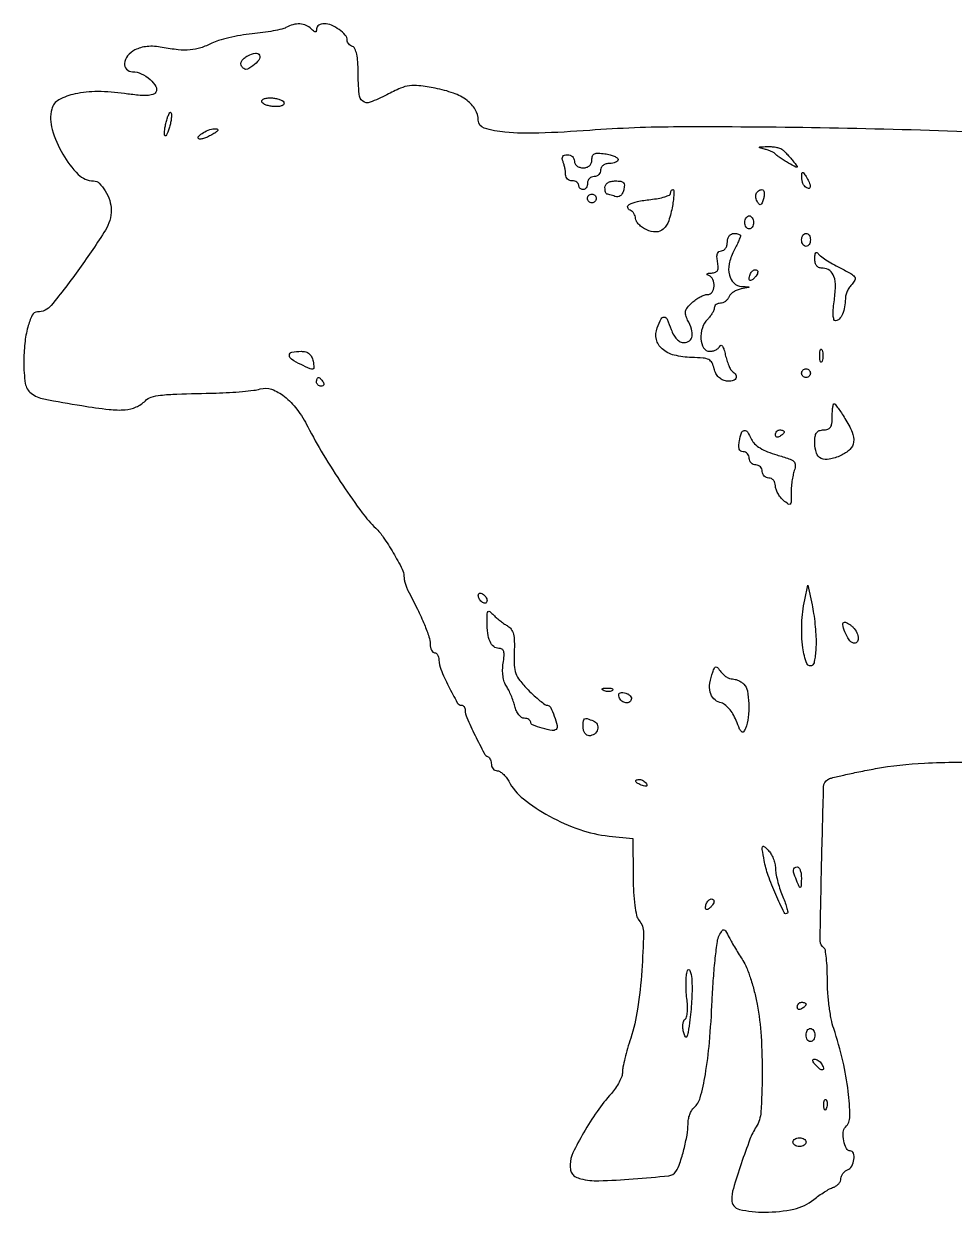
# Model space of a CAD drawing. Extents: x 0 to 429, y 1 to 280.
# Drawn here: x 0 to 212.9, y 7.9 to 280 of the extents above; entities that cross this region are included whole.
import ezdxf

# ---------------------------------------------------------------- set-up
doc = ezdxf.new("R2010")
doc.units = 0

msp = doc.modelspace()

# ---------------------------------------------------------------- linework, layer by layer
msp.add_lwpolyline([(215.563397, 255.244901, 0.00514), (182.270307, 256.137266, 0.004875), (149.991501, 256.355685, 0.017723), (129.5, 255.567904, -0.009645), (117.825345, 254.930096, -0.031713), (110.114323, 255.146965, -0.050543), (105.362322, 256.073306, -0.330633), (104, 257.908263, 0.136326), (103.325736, 260.335282, 0.098106), (101.424864, 262.427348, 0.073726), (98.326774, 264.08171, 0.039875), (94.144466, 265.210328, 0.014129), (90.423018, 265.794154, 0.065226), (88.247435, 265.787821, 0.069288), (86.209044, 265.220313, 0.017177), (83.071279, 263.726833, -0.026258), (79.243247, 261.989329, -0.267008), (77.582002, 262.237452, -0.210359), (76.711907, 263.884473, -0.01682), (76.522061, 268.916611, 0.01689), (76.434126, 271.238785, 0.035785), (76.177405, 273.01969, 0.046322), (75.785489, 274.254711, 0.215533), (75.25, 274.749945, -0.070539), (74.772169, 274.988256, -0.066016), (74.367188, 275.354579, -0.070279), (74.093396, 275.788089, -0.106142), (74, 276.223091, 0.183155), (73.564368, 277.372443, 0.056705), (72.166053, 278.631192, 0.055247), (70.394956, 279.62013, 0.095463), (68.75, 279.968197, 0.06693), (68.081042, 279.890594, 0.085069), (67.514062, 279.638158, 0.101508), (67.135189, 279.255068, 0.145397), (67, 278.8, -0.051663), (66.943785, 278.257401, -0.354955), (66.75, 278.1, -0.180052), (66.421376, 278.222304, -0.018208), (65.8, 278.8, 0.096935), (64.623501, 279.591371, 0.086839), (63.188405, 279.920772, 0.078742), (61.604493, 279.754202, 0.061592), (60, 279.104089, -0.070194), (59.064985, 278.743757, -0.010612), (57.09732, 278.331655, -0.011722), (54.737402, 277.946481, -0.009895), (52.22492, 277.647209, 0.017019), (49.606712, 277.29745, 0.015404), (46.929054, 276.761233, 0.015636), (44.561788, 276.132202, 0.046599), (43.008254, 275.504268, -0.042517), (40.503041, 274.467841, -0.055866), (38.077387, 273.98706, -0.047284), (35.308416, 274.015973, -0.021054), (31.69532, 274.551105, 0.030216), (29.88856, 274.784976, 0.040248), (28.234009, 274.764887, 0.044444), (26.748026, 274.492299, 0.055343), (25.44532, 273.970736, 0.095979), (23.768188, 272.60681, 0.147364), (23.037522, 270.897878, 0.229354), (23.507029, 269.568471, 0.197611), (24.889216, 269, -0.112544), (26.883416, 268.545372, -0.068979), (28.901399, 267.205798, -0.079085), (30.239103, 265.582312, -0.283001), (30.213054, 264.295024, -0.182722), (29.503737, 263.769627, -0.058643), (28.187729, 263.55871, -0.035435), (26.160322, 263.617673, -0.010126), (23.035013, 263.995051, 0.033441), (16.910411, 264.446407, 0.054491), (11.731463, 263.915437, 0.072153), (8.028367, 262.542265, 0.209417), (6.393026, 260.429806, 0.133797), (6.486635, 255.775694, 0.06053), (8.920775, 250.12953, 0.061842), (12.472378, 245.471927, 0.201615), (15.974344, 244, -0.198137), (17.286949, 243.458594, -0.061201), (18.635245, 241.743156, -0.057343), (19.655311, 239.514967, -0.078853), (20, 237.342924, -0.140464), (18.685815, 232.757213, -0.017076), (12.777956, 223.9784, -0.014064), (6.277504, 215.509098, -0.225732), (3.105145, 214, 0.289594), (1.928686, 213.256233, 0.04498), (0.930549, 210.550125, 0.039224), (0.230783, 206.812005, 0.026668), (0, 202.488131, 0.036309), (0.35339, 197.628058, 0.198419), (1.673388, 195.410506, 0.112666), (4.612311, 194.106019, 0.008452), (13.273129, 192.561744, 0.010687), (19.525886, 191.692226, 0.048658), (23.194836, 191.620435, 0.085249), (25.717052, 192.258448, 0.090663), (27.821429, 193.694046, -0.1192), (29.16995, 194.506481, -0.049175), (31.270249, 194.946857, -0.019299), (35.024306, 195.209372, -0.001939), (44, 195.454853, 0.008296), (47.061419, 195.577551, 0.008793), (50.058177, 195.800428, 0.008472), (52.629632, 196.08122, 0.039304), (54.091666, 196.384104, -0.158686), (56.721083, 196.300192, -0.081248), (59.634071, 194.675419, -0.064135), (62.506036, 191.724114, -0.043104), (64.998479, 187.726662, 0.017978), (68.512999, 181.403872, 0.011736), (72.994759, 174.361378, 0.010959), (77.446563, 168.020712, 0.044835), (80.557367, 164.5, -0.055979), (82.274589, 162.467161, -0.014862), (84.532826, 158.864166, -0.011354), (86.590914, 155.162579, -0.12178), (87, 153.507871, 0.045681), (87.065216, 152.795539, 0.022858), (87.270119, 151.913695, 0.022484), (87.567392, 151.013559, 0.03078), (87.919555, 150.236431, -0.008274), (90.084007, 145.98039, -0.015322), (91.676539, 142.44549, -0.017026), (92.72526, 139.647398, -0.081315), (93, 137.969206, 0.048809), (93.07374, 137.21561, 0.068809), (93.29375, 136.578454, 0.088992), (93.618168, 136.149391, 0.188662), (94, 136, -0.160982), (94.381432, 135.873926, -0.096526), (94.70625, 135.518112, -0.078035), (94.925646, 134.986915, -0.059051), (95, 134.359531, 0.09943), (95.431714, 132.210052, 0.016761), (97.188427, 128.378976, 0.01101), (99.193448, 124.578615, 0.27227), (100.177255, 124, -0.137453), (100.491, 123.912089, -0.100198), (100.758319, 123.664987, -0.08612), (100.938285, 123.295391, -0.070446), (101, 122.859531, 0.105574), (101.361629, 121.165945, 0.008917), (103.267452, 117.102689, 0.006772), (105.342885, 113.016425, 0.168847), (106.25, 112.166667, -0.12921), (106.537453, 111.936478, -0.058488), (106.779687, 111.515104, -0.052342), (106.944374, 110.983289, -0.048968), (107, 110.416667, 0.092848), (107.101295, 109.875876, 0.096273), (107.390987, 109.416146, 0.099259), (107.82317, 109.108462, 0.105594), (108.33102, 109, -0.13783), (108.933013, 108.830841, -0.04926), (109.651779, 108.288607, -0.044276), (110.363873, 107.504893, -0.039436), (110.958129, 106.578238, 0.102605), (114.328019, 102.543834, 0.042825), (120.267224, 98.611656, 0.041723), (127.243024, 95.531371, 0.0576), (133.921764, 94.056459), (139.343529, 93.5), (139.421764, 84.903217, 0.010899), (139.536689, 81.184759, 0.020086), (139.817239, 78.172208, 0.022031), (140.225523, 75.890704, 0.118485), (140.778169, 74.766812, -0.179574), (141.795799, 71.867121, -0.013112), (141.416954, 63.275639, -0.019315), (140.447624, 54.410926, -0.04248), (138.878271, 47.781545, 0.009552), (138.159234, 45.442618, 0.010408), (137.551742, 43.143577, 0.009936), (137.112599, 41.15784, 0.049484), (137, 40.022888, -0.088044), (136.826028, 39.04256, -0.031927), (136.25413, 37.744883, -0.030474), (135.432599, 36.373931, -0.031769), (134.460869, 35.132943, 0.028856), (131.195774, 31.012746, 0.021761), (128.082863, 26.14457, 0.019476), (125.650882, 21.545893, 0.109894), (125.025596, 18.858408, 0.050344), (125.143611, 17.563887, 0.111928), (125.540061, 16.662714, 0.116005), (126.27537, 16.04029, 0.056451), (127.43395, 15.605934, 0.068847), (131.590031, 15.153525, 0.01207), (139.465739, 15.572811, 0.006569), (147.616062, 16.312136, 0.227333), (149.214266, 17.293478, 0.06234), (150.133462, 19.203477, 0.018209), (151.060141, 22.336189, 0.018899), (151.770491, 25.614251, 0.043398), (151.994423, 28.127555, -0.045261), (152.095385, 29.214941, -0.040495), (152.391181, 30.309277, -0.042764), (152.823825, 31.251616, -0.090795), (153.337258, 31.864936, 0.155079), (154.79174, 34.132311, 0.023451), (155.960388, 39.46433, 0.021054), (156.896792, 46.811399, 0.009731), (157.524498, 56.424242, -0.006742), (157.826385, 61.515115, -0.009045), (158.245553, 66.118543, -0.006647), (158.714775, 69.939524, -0.089214), (159.148343, 71.277182, -0.017754), (159.824911, 72.440146, -0.307813), (160.207069, 72.606777, -0.219831), (160.59808, 72.328325, -0.01007), (161.40228, 70.85294, 0.010119), (162.007319, 69.743195, 0.004712), (162.834412, 68.327735, 0.004666), (163.730684, 66.857882, 0.0065), (164.562004, 65.560626, -0.051162), (165.396556, 63.960208, -0.015979), (166.317058, 61.410635, -0.015785), (167.169336, 58.479387, -0.016808), (167.815213, 55.560626, -0.030642), (168.722766, 48.213275, -0.017468), (168.961739, 39.265709, -0.013131), (168.672162, 30.873116, -0.126282), (167.584271, 27.5, 0.050884), (166.164607, 24.645645, 0.009178), (164.176024, 19.050769, 0.007916), (162.373975, 13.372701, 0.073), (162, 10.82488, 0.349751), (163.763543, 8.612142, 0.056937), (169.614639, 7.958612, 0.053104), (176.238224, 8.68095, 0.117437), (180.791471, 10.872207, -0.016398), (181.956848, 11.757296, -0.014768), (183.218432, 12.596925, -0.01498), (184.394244, 13.282268, -0.044445), (185.25, 13.653126, 0.067678), (185.919003, 13.980638, 0.065166), (186.485938, 14.478431, 0.070189), (186.869422, 15.063817, 0.110396), (187, 15.648016, -0.094999), (187.111942, 16.231877, -0.066841), (187.440625, 16.816269, -0.064601), (187.926574, 17.312584, -0.075272), (188.5, 17.638374, 0.180156), (189.455307, 18.48115, 0.087967), (189.967401, 20.047779, 0.110962), (189.85357, 21.457476, 0.328396), (189.116631, 22, -0.288149), (188.247339, 22.546334, -0.063002), (187.660558, 24.300768, -0.060322), (187.511405, 26.248604, -0.187483), (188.032753, 27.432753, 0.202195), (189.029947, 29.883835, 0.02657), (188.652662, 35.613604, 0.027953), (187.421915, 42.583802, 0.021803), (185.338647, 49.988298, -0.032708), (184.772595, 52.182528, -0.014522), (184.30196, 55.135743, -0.014302), (183.982959, 58.302663, -0.018739), (183.883199, 61.208799, 0.011059), (183.833618, 63.824096, 0.016438), (183.664432, 66.107911, 0.011538), (183.422651, 67.958809, 0.21949), (183.108583, 68.432892, -0.264351), (182.228002, 70.043467, -0.001549), (182.574729, 87.703395, -0.001591), (183.031735, 105.337849, -0.252183), (183.98508, 106.990779, -0.078485), (184.807236, 107.335406, -0.003955), (187.647769, 108.007598, -0.006262), (191.052634, 108.740207, -0.004487), (194.876225, 109.47729, -0.034082), (206.103087, 110.755048, -0.015316), (220.949621, 110.971187, -0.008713)], format="xyb")
for points in [[(52.446571, 270.337274, -0.027942), (51.48503, 269.713464, -0.120959), (50.835716, 269.527535, -0.183068), (50.324797, 269.699113, -0.082967), (49.85272, 270.238304, -0.14761), (49.693386, 270.836123, -0.12641), (49.87664, 271.463667, -0.090308), (50.418865, 272.087239, -0.045103), (51.293749, 272.666444, -0.080403), (53.002326, 273.259672, -0.332755), (53.918221, 272.795883, -0.28495), (53.810778, 271.675269, -0.072289)], [(59.5, 262, -0.248314), (59.525676, 261.616153, -0.167127), (59.219427, 261.288197, -0.085479), (58.553315, 261.069023, -0.03685), (57.618034, 261, -0.036773), (56.615763, 261.073814, -0.040854), (55.670862, 261.29375, -0.044834), (54.910071, 261.615371, -0.132684), (54.5, 262, -0.248314), (54.474324, 262.383847, -0.167127), (54.780573, 262.711803, -0.085479), (55.446685, 262.930977, -0.03685), (56.381966, 263, -0.036773), (57.384237, 262.926186, -0.040854), (58.329138, 262.70625, -0.044834), (59.089929, 262.384629, -0.132684)], [(33.428571, 256.571429, -0.01788), (33.141471, 255.579214, -0.034717), (32.830364, 254.81547, -0.049436), (32.541307, 254.349272, -0.453302), (32.331236, 254.335431, -0.195604), (32.199935, 254.646795, -0.022563), (32.225007, 255.420827, -0.024478), (32.346523, 256.376727, -0.01763), (32.571429, 257.428571, -0.01788), (32.858529, 258.420786, -0.034717), (33.169636, 259.18453, -0.049436), (33.458693, 259.650728, -0.453302), (33.668764, 259.664569, -0.195604), (33.800065, 259.353205, -0.022563), (33.774993, 258.579173, -0.024478), (33.653477, 257.623273, -0.01763)], [(43.001507, 254.546391, -0.021084), (42.009973, 254.051042, -0.030978), (41.098135, 253.708643, -0.031506), (40.358629, 253.532146, -0.243841), (40.030467, 253.6362, -0.415681), (40.03198, 254.240591, -0.063281), (41.093132, 255.053995, -0.052237), (42.603435, 255.734302, -0.083256), (44, 255.949252, -0.185826), (44.342634, 255.812051, -0.376697), (44.370049, 255.544062, -0.091071), (43.916813, 255.104059, -0.020871)], [(136, 248.886501, -0.210137), (135.850957, 248.547526, -0.081449), (135.4125, 248.26041, -0.06202), (134.765688, 248.065034, -0.042391), (134, 248, 0.072314), (133.230589, 247.888136, 0.08892), (132.583333, 247.5625, 0.10214), (132.153209, 247.075754, 0.130775), (132, 246.5, -0.099038), (131.885486, 245.927543, -0.097945), (131.559375, 245.440625, -0.097945), (131.072457, 245.114514, -0.099038), (130.5, 245, 0.099038), (129.927543, 244.885486, 0.097945), (129.440625, 244.559375, 0.097945), (129.114514, 244.072457, 0.099038), (129, 243.5, -0.064853), (128.925306, 242.926543, -0.082425), (128.70625, 242.440625, -0.098894), (128.381354, 242.115568, -0.148195), (128, 242, -0.099038), (127.618362, 242.076342, -0.097945), (127.29375, 242.29375, -0.097945), (127.076342, 242.618362, -0.099038), (127, 243, 0.148195), (126.884432, 243.381354, 0.098894), (126.559375, 243.70625, 0.082425), (126.073457, 243.925306, 0.064853), (125.5, 244, -0.093456), (124.927413, 244.107966, -0.096457), (124.440625, 244.4166, -0.099144), (124.11481, 244.877082, -0.104916), (124, 245.418213, 0.032815), (123.956854, 246.074909, 0.017107), (123.821697, 246.884475, 0.016939), (123.625558, 247.709117, 0.024761), (123.393011, 248.418213, -0.067159), (123.230887, 249.103551, -0.16701), (123.348199, 249.59835, -0.176865), (123.737605, 249.898658, -0.076855), (124.393011, 250, -0.09222), (125.006471, 249.885883, -0.096079), (125.527947, 249.559375, -0.099375), (125.876932, 249.072312, -0.106303), (126, 248.5, 0.130775), (126.153209, 247.924246, 0.10214), (126.583333, 247.4375, 0.08892), (127.230589, 247.111864, 0.072314), (128, 247, 0.071736), (128.843526, 247.121648, 0.113919), (129.476298, 247.478351, 0.120944), (129.864413, 248.058128, 0.087519), (130, 248.826807, -0.086346), (130.154097, 249.712475, -0.200977), (130.600296, 250.199968, -0.121131), (131.449639, 250.364932, -0.024124), (133, 250.213308, -0.027258), (134.149175, 249.980081, -0.04044), (135.11875, 249.641932, -0.047041), (135.805351, 249.257498, -0.246404)], [(173.5, 251.234687, -0.034037), (173.985122, 250.824682, -0.010979), (174.646875, 250.154559, -0.010892), (175.352351, 249.374722, -0.012006), (176, 248.589345, -0.003952), (176.977438, 247.323844, -0.469837), (176.936229, 247.146804, -0.246808), (176.679736, 247.15201, -0.002372), (175, 248.089345, -0.009745), (174.00619, 248.675936, -0.011402), (173.0875, 249.271951, -0.010414), (172.335933, 249.807521, -0.06592), (172, 250.134318, 0.09576), (171.679037, 250.411495, 0.023891), (171.059375, 250.729086, 0.023534), (170.302309, 251.030401, 0.021728), (169.5, 251.268316, -0.005982), (168.39539, 251.558376, -0.545159), (168.353394, 251.692331, -0.208721), (168.571752, 251.801832, -0.00326), (170, 251.868686, -0.027692), (171.030466, 251.853107, -0.027185), (172.059375, 251.723983, -0.028249), (172.946396, 251.51097, -0.085574)], [(179.984687, 242.690983, -0.157323), (179.907599, 242.435603, -0.195945), (179.701752, 242.301162, -0.128516), (179.382147, 242.321663, -0.058538), (179, 242.5, -0.101161), (178.617978, 242.859627, -0.052761), (178.298248, 243.433213, -0.049393), (178.083635, 244.116349, -0.053738), (178.015313, 244.809017, -0.012098), (178.046994, 245.761472, -0.343021), (178.199331, 245.935744, -0.295079), (178.430616, 245.842749, -0.010223), (179, 245, -0.021347), (179.372163, 244.366342, -0.021318), (179.689119, 243.702976, -0.021733), (179.915238, 243.101584, -0.074451)], [(137.274959, 241.943442, -0.057948), (136.954233, 241.120309, -0.109721), (136.49469, 240.581184, -0.137128), (135.926133, 240.358176, -0.117447), (135.286791, 240.443442, 0.008807), (134.700836, 240.656533, 0.010425), (134.13962, 240.836511, 0.009369), (133.661747, 240.96915, 0.063085), (133.418213, 241, -0.281131), (133.256806, 241.098541, -0.050709), (133.12285, 241.440625, -0.041645), (133.030325, 241.925219, -0.026361), (133, 242.5, -0.138564), (133.173249, 243.113157, -0.116179), (133.651063, 243.594164, -0.088929), (134.414704, 243.899186, -0.050699), (135.40638, 244, -0.035852), (136.626181, 243.912423, -0.174207), (137.228974, 243.592216, -0.201327), (137.440694, 242.994075, -0.0497)], [(131, 240, -0.099038), (130.923658, 239.618362, -0.097945), (130.70625, 239.29375, -0.097945), (130.381638, 239.076342, -0.099038), (130, 239, -0.099038), (129.618362, 239.076342, -0.097945), (129.29375, 239.29375, -0.097945), (129.076342, 239.618362, -0.099038), (129, 240, -0.099038), (129.076342, 240.381638, -0.097945), (129.29375, 240.70625, -0.097945), (129.618362, 240.923658, -0.099038), (130, 241, -0.099038), (130.381638, 240.923658, -0.097945), (130.70625, 240.70625, -0.097945), (130.923658, 240.381638, -0.099038)], [(148.428894, 238.25, -0.037712), (147.569665, 234.885708, -0.125405), (146.338301, 232.985369, -0.188961), (144.67743, 232.335779, -0.107115), (142.53694, 232.801215, -0.043502), (141.566329, 233.349853, -0.048813), (140.745226, 234.040018, -0.054993), (140.180457, 234.761141, -0.139526), (140, 235.395228, 0.079714), (139.90644, 235.978347, 0.06697), (139.632812, 236.542028, 0.068492), (139.227821, 237.001524, 0.092404), (138.75, 237.279762, -0.262128), (138.192238, 237.922085, -0.334089), (138.517713, 238.608921, -0.072039), (140.39974, 239.273762, -0.020879), (143.450603, 239.747322, 0.017742), (145.194194, 240.006779, 0.027973), (146.663615, 240.365022, 0.026844), (147.757047, 240.762596, 0.300696), (148, 241.130052, -0.0608), (148.040603, 241.46272, -0.07942), (148.160186, 241.744453, -0.097364), (148.337331, 241.933074, -0.156931), (148.545313, 242, -0.400723), (148.728998, 241.824625, -0.01933), (148.736057, 240.898438, -0.022649), (148.643493, 239.688019, -0.013263)], [(169.267643, 239.915465, -0.023786), (168.968467, 238.959635, -0.17244), (168.665845, 238.594776, -0.331649), (168.330157, 238.629684, -0.068391), (167.927245, 239.11772, -0.092521), (167.535928, 240.129448, -0.133347), (167.612782, 241.081045, -0.160203), (168.133612, 241.747402, -0.148493), (168.965397, 242, -0.266792), (169.246234, 241.838667, -0.096278), (169.403719, 241.387668, -0.063501), (169.415273, 240.714383, -0.036542)], [(167, 234.5, -0.064853), (166.925306, 233.926543, -0.082425), (166.70625, 233.440625, -0.098894), (166.381354, 233.115568, -0.148195), (166, 233, -0.148195), (165.618646, 233.115568, -0.098894), (165.29375, 233.440625, -0.082425), (165.074694, 233.926543, -0.064853), (165, 234.5, -0.064853), (165.074694, 235.073457, -0.082425), (165.29375, 235.559375, -0.098894), (165.618646, 235.884432, -0.148195), (166, 236, -0.148195), (166.381354, 235.884432, -0.098894), (166.70625, 235.559375, -0.082425), (166.925306, 235.073457, -0.064853)], [(164, 231.45034, -0.096989), (163.931571, 231.100893, -0.00659), (163.535471, 230.163842, -0.009242), (163.024351, 229.054042, -0.006793), (162.418624, 227.842636, 0.068959), (161.419136, 225.013077, 0.10785), (161.452626, 222.440839, 0.147179), (162.484877, 220.638593, 0.176144), (164.269052, 219.863818, -0.000971), (165.864634, 219.763311, -0.435798), (165.925206, 219.689013, -0.320545), (165.846213, 219.60563, -0.000831), (164.188851, 219.286254, 0.049883), (163.264296, 219.011974, 0.047527), (162.396262, 218.556687, 0.051183), (161.707753, 217.999554, 0.105841), (161.331862, 217.422436, -0.077965), (161.01906, 216.878669, -0.065143), (160.537166, 216.417841, -0.066733), (159.966337, 216.106229, -0.091861), (159.393011, 216, 0.07534), (158.860785, 215.919347, 0.088946), (158.409197, 215.685268, 0.100708), (158.107313, 215.337169, 0.12913), (158, 214.928571, -0.098387), (157.89773, 214.413868, -0.03396), (157.559375, 213.73125, -0.032192), (157.074034, 213.010186, -0.032161), (156.5, 212.357143, 0.119302), (155.283422, 210.363546, 0.092011), (154.959898, 207.828427, 0.116967), (155.570427, 205.778394, 0.26829), (156.916667, 205, 0.060299), (157.686061, 205.093125, 0.059611), (158.414203, 205.367188, 0.065095), (158.994132, 205.771711, 0.115063), (159.323175, 206.25, -0.365719), (159.577731, 206.387777, -0.209291), (159.881405, 206.172012, -0.060092), (160.224253, 205.405068, -0.020727), (160.53567, 204.229191, 0.020166), (160.876212, 202.93749, 0.024536), (161.301853, 201.761083, 0.024231), (161.747699, 200.825421, 0.131779), (162.129162, 200.420174, -0.122132), (162.919495, 199.611878, -0.273977), (162.916412, 198.784644, -0.209652), (162.126241, 198.221818, -0.087539), (160.790994, 198.180449, -0.080171), (159.824267, 198.483377, -0.081682), (159.00889, 199.073726, -0.07697), (158.389406, 199.927857, -0.060924), (157.995421, 201, 0.064733), (157.487381, 202.35077, 0.155456), (156.730787, 203.089307, 0.095734), (155.432613, 203.454173, 0.016035), (152.83788, 203.586714, -0.057343), (148.856481, 204.121532, -0.115655), (146.061303, 205.570974, -0.161794), (144.757287, 207.739886, -0.147005), (144.944206, 210.35325, -0.023214), (145.857205, 212.455372, -0.31603), (146.550194, 212.836153, -0.268889), (147.238945, 212.328569, -0.01873), (148.149845, 210, 0.041666), (148.716907, 208.725783, 0.068773), (149.418801, 207.781734, 0.0852), (150.223836, 207.20195, 0.114031), (151.097825, 207, 0.163196), (152.305776, 207.405054, 0.194113), (152.92009, 208.429286, 0.116464), (152.796842, 210.067691, 0.04614), (151.913786, 212.161093, -0.053495), (151.460494, 213.281298, -0.129853), (151.44336, 214.166122, -0.111815), (151.871579, 215.026956, -0.034129), (152.871972, 216.095351, -0.033584), (153.768035, 216.824244, -0.031891), (154.768738, 217.440509, -0.033499), (155.724145, 217.868597, -0.088801), (156.458187, 218, 0.244646), (157.485725, 218.534773, 0.136817), (157.96648, 219.897673, 0.122299), (157.694159, 221.427024, 0.194307), (156.75, 222.337719, -0.073486), (156.406083, 222.539336, -0.454677), (156.398808, 222.719411, -0.156955), (156.695602, 222.861438, -0.023177), (157.366577, 222.921053, 0.07432), (158.249137, 223.091371, 0.186583), (158.738805, 223.510494, 0.137245), (158.905869, 224.253543, 0.034327), (158.755249, 225.5, -0.034745), (158.622182, 226.608959, -0.097718), (158.734464, 227.378654, -0.160129), (159.082006, 227.829022, -0.150112), (159.638672, 228, 0.145316), (160.157808, 228.154133, 0.09931), (160.60011, 228.5875, 0.083417), (160.898205, 229.235458, 0.06628), (161, 230, -0.072314), (161.111864, 230.769411, -0.08892), (161.4375, 231.416667, -0.10214), (161.924246, 231.846791, -0.130775), (162.5, 232, -0.034847), (163.074523, 231.95991, -0.053028), (163.559375, 231.838537, -0.069161), (163.892473, 231.661146, -0.240309)], [(180, 230.5, -0.064853), (179.925306, 229.926543, -0.082425), (179.70625, 229.440625, -0.098894), (179.381354, 229.115568, -0.148195), (179, 229, -0.148195), (178.618646, 229.115568, -0.098894), (178.29375, 229.440625, -0.082425), (178.074694, 229.926543, -0.064853), (178, 230.5, -0.064853), (178.074694, 231.073457, -0.082425), (178.29375, 231.559375, -0.098894), (178.618646, 231.884432, -0.148195), (179, 232, -0.148195), (179.381354, 231.884432, -0.098894), (179.70625, 231.559375, -0.082425), (179.925306, 231.073457, -0.064853)], [(186.783841, 224.096746, -0.009805), (189.270386, 222.774144, -0.10638), (190.11946, 222.028825, -0.278218), (190.188015, 221.31471, -0.084801), (189.533841, 220.390983, 0.051659), (188.946696, 219.66813, 0.03827), (188.450566, 218.765216, 0.039051), (188.111144, 217.829204, 0.067557), (188, 217.010359, -0.045071), (187.831519, 215.145086, -0.059323), (187.329208, 213.513559, -0.074716), (186.606571, 212.376983, -0.217148), (185.779467, 212, -0.322691), (185.400784, 212.272802, -0.060002), (185.218051, 213.163413, -0.040382), (185.215617, 214.524801, -0.017481), (185.421694, 216.326385, 0.02927), (185.735406, 219.790033, 0.087756), (185.397401, 222.133249, 0.152549), (184.430462, 223.484571, 0.163162), (182.893011, 224, -0.082635), (182.051117, 224.140096, -0.137242), (181.462343, 224.545123, -0.120461), (181.121162, 225.241299, -0.055737), (181.015313, 226.25, -0.026642), (181.065802, 227.089401, -0.118259), (181.233535, 227.550667, -0.362242), (181.478312, 227.624118, -0.147277), (181.765313, 227.384334, 0.088483), (182.294112, 226.826682, 0.013875), (183.542564, 225.958393, 0.015054), (185.089847, 225.010085, 0.012626)], [(167.183333, 221.783333, -0.034019), (166.693024, 221.355562, -0.131573), (166.322581, 221.204271, -0.290264), (166.093678, 221.31173, -0.142677), (166, 221.633333, -0.054831), (166.048893, 222.07784, -0.038674), (166.195833, 222.558958, -0.039129), (166.411277, 223.002755, -0.063896), (166.666667, 223.333333, -0.075941), (166.96028, 223.549128, -0.089268), (167.289271, 223.652396, -0.100736), (167.601612, 223.629018, -0.128169), (167.85, 223.483333, -0.212536), (167.959631, 223.197768, -0.080535), (167.867292, 222.770833, -0.061283), (167.5985, 222.274266, -0.041736)], [(66.203671, 202.714894, -0.022126), (66.409903, 201.299002, -0.36684), (66.159296, 200.934885, -0.173324), (65.556142, 200.982293, -0.006324), (63.437847, 201.964894, -0.031585), (61.29367, 203.164594, -0.255087), (60.773486, 204.121311, -0.361874), (61.349349, 204.81066, -0.045138), (63.44244, 205, -0.062926), (64.520962, 204.863726, -0.110434), (65.31851, 204.457244, -0.11037), (65.867283, 203.749602, -0.062804)], [(182.662281, 202.75, -0.174857), (182.474999, 202.540618, -0.447206), (182.306058, 202.601562, -0.078554), (182.189089, 203.10856, -0.017491), (182.157895, 204, -0.017491), (182.189089, 204.89144, -0.078554), (182.306058, 205.398438, -0.447206), (182.474999, 205.459382, -0.174857), (182.662281, 205.25, -0.057986), (182.818615, 204.679992, -0.037979), (182.87034, 204, -0.037979), (182.818615, 203.320008, -0.057986)], [(68.5, 198, -0.082592), (68.656512, 197.6179, -0.161196), (68.6254, 197.29375, -0.182303), (68.413961, 197.078288, -0.108972), (68.059017, 197, -0.093332), (67.654762, 197.076123, -0.09642), (67.311086, 197.29375, -0.099167), (67.081062, 197.618444, -0.105053), (67, 198, -0.042167), (67.032345, 198.382849, -0.061769), (67.129539, 198.70625, -0.081139), (67.272352, 198.92554, -0.210953), (67.440983, 199, -0.151918), (67.65171, 198.934461, -0.038439), (67.933975, 198.70625, -0.035638), (68.231006, 198.382774, -0.029505)], [(180, 200, -0.099038), (179.923658, 199.618362, -0.097945), (179.70625, 199.29375, -0.097945), (179.381638, 199.076342, -0.099038), (179, 199, -0.099038), (178.618362, 199.076342, -0.097945), (178.29375, 199.29375, -0.097945), (178.076342, 199.618362, -0.099038), (178, 200, -0.099038), (178.076342, 200.381638, -0.097945), (178.29375, 200.70625, -0.097945), (178.618362, 200.923658, -0.099038), (179, 201, -0.099038), (179.381638, 200.923658, -0.097945), (179.70625, 200.70625, -0.097945), (179.923658, 200.381638, -0.099038)], [(187.918441, 189.631966, -0.037606), (189.550117, 186.485507, -0.129293), (189.882125, 184.228605, -0.177097), (189.032238, 182.520348, -0.085674), (186.971961, 181.147882, -0.051617), (184.30322, 180.282477, -0.164382), (182.466523, 180.49541, -0.202908), (181.373122, 181.719294, -0.082378), (181, 183.968615, -0.030056), (181.091518, 185.489703, -0.116275), (181.414941, 186.371077, -0.167013), (182.022665, 186.839447, -0.081591), (183, 187, 0.081208), (183.975317, 187.159458, 0.166173), (184.583333, 187.625, 0.116834), (184.907747, 188.499083, 0.030703), (185, 190, -0.013101), (185.03014, 191.150145, -0.02155), (185.122917, 192.11875, -0.017135), (185.253388, 192.866026, -0.354771), (185.418441, 193, -0.229628), (185.656612, 192.88453, -0.00735), (186.325422, 192.01064, -0.012841), (187.090417, 190.922732, -0.008401)], [(166.512872, 184.833397, 0.097761), (167.241535, 183.817922, 0.051046), (168.48464, 182.870012, 0.041822), (170.183123, 182.016033, 0.025673), (172.302889, 181.287716, -0.011433), (175.088262, 180.418529, -0.101092), (176.195852, 179.774263, -0.218832), (176.55034, 178.962176, -0.080916), (176.320449, 177.704318, 0.034543), (176.022409, 176.640631, 0.016523), (175.780664, 175.24145, 0.016293), (175.623604, 173.757699, 0.022321), (175.585687, 172.415512, -0.009033), (175.582483, 170.501109, -0.212698), (175.35783, 170.022538, -0.349174), (174.933175, 170.005169, -0.019277), (173.818127, 170.887753, -0.049669), (173.122419, 171.614701, -0.041273), (172.534075, 172.509409, -0.043001), (172.131064, 173.428502, -0.082006), (172, 174.222241, 0.083007), (171.886504, 174.901189, 0.092662), (171.559375, 175.477783, 0.100592), (171.072138, 175.863344, 0.117769), (170.5, 176, -0.099038), (169.927543, 176.114514, -0.097945), (169.440625, 176.440625, -0.097945), (169.114514, 176.927543, -0.099038), (169, 177.5, 0.099038), (168.885486, 178.072457, 0.097945), (168.559375, 178.559375, 0.097945), (168.072457, 178.885486, 0.099038), (167.5, 179, -0.099038), (166.927543, 179.114514, -0.097945), (166.440625, 179.440625, -0.097945), (166.114514, 179.927543, -0.099038), (166, 180.5, 0.089563), (165.896587, 181.072686, 0.095204), (165.60011, 181.559375, 0.099823), (165.158026, 181.884993, 0.109396), (164.638672, 182, -0.150112), (164.082006, 182.170978, -0.160129), (163.734464, 182.621346, -0.097718), (163.622182, 183.391041, -0.034745), (163.755249, 184.5, -0.032494), (164.240882, 186.371811, -0.290715), (164.868283, 186.885579, -0.291187), (165.599124, 186.535793, -0.03256)], [(174, 186.559017, -0.151918), (173.934461, 186.34829, -0.038439), (173.70625, 186.066025, -0.035638), (173.382774, 185.768994, -0.029505), (173, 185.5, -0.082592), (172.6179, 185.343488, -0.161196), (172.29375, 185.3746, -0.182303), (172.078288, 185.586039, -0.108972), (172, 185.940983, -0.093332), (172.076123, 186.345238, -0.09642), (172.29375, 186.688914, -0.099167), (172.618444, 186.918938, -0.105053), (173, 187, -0.042167), (173.382849, 186.967655, -0.061769), (173.70625, 186.870461, -0.081139), (173.92554, 186.727648, -0.210953)], [(106, 147.881966, -0.117858), (105.920761, 147.550471, -0.186277), (105.70625, 147.357263, -0.154201), (105.382383, 147.338175, -0.076764), (105, 147.5, -0.064269), (104.617474, 147.810561, -0.051777), (104.29375, 148.230237, -0.053414), (104.073533, 148.689814, -0.085235), (104, 149.118034, -0.117858), (104.079239, 149.449529, -0.186277), (104.29375, 149.642737, -0.154201), (104.617617, 149.661825, -0.076764), (105, 149.5, -0.064269), (105.382526, 149.189439, -0.051777), (105.70625, 148.769763, -0.053414), (105.926467, 148.310186, -0.085235)], [(181.297118, 138.206833, -0.014441), (181.228399, 136.513176, -0.018998), (181.062597, 134.975659, -0.016717), (180.83694, 133.727382, -0.14427), (180.569127, 133.235794, -0.538956), (179.202879, 133.517373, -0.063569), (178.266467, 137.155365, -0.041085), (178.030446, 142.661548, -0.041243), (178.698786, 148.125), (179.397573, 151.5), (180.372404, 147, -0.016713), (180.742475, 144.965259, -0.010428), (181.046157, 142.560757, -0.010461), (181.246653, 140.175395, -0.018654)], [(110.770592, 142.108507, -0.118999), (111.558184, 141.379059, -0.08764), (112.036117, 140.285379, -0.054032), (112.250099, 138.638318, -0.016181), (112.221904, 136.103938, 0.021545), (112.220716, 133.131174, 0.078556), (112.593421, 131.287588, 0.080484), (113.511658, 129.672216, 0.023315), (115.417305, 127.517496, 0.013232), (116.796772, 126.170257, 0.01793), (118.116217, 125.033264, 0.015008), (119.255028, 124.175794, 0.155069), (119.808221, 124, -0.288347), (120.527381, 123.547655, -0.025594), (121.392933, 121.481408, -0.025934), (122.042816, 119.332349, -0.264843), (121.798668, 118.470306, -0.24576), (120.929045, 118.206021, -0.022428), (118.654679, 118.742817, -0.021406), (116.443539, 119.474174, -0.311682), (116, 120.116577, 0.164161), (115.886294, 120.453569, 0.095815), (115.564972, 120.740495, 0.076952), (115.085476, 120.934384, 0.057729), (114.519052, 121, -0.159199), (113.903071, 121.201228, -0.069091), (113.276835, 121.807812, -0.05841), (112.735149, 122.697928, -0.047942), (112.369857, 123.75, 0.023408), (112.021354, 124.938711, 0.016568), (111.524714, 126.237909, 0.016771), (110.966164, 127.45004, 0.03363), (110.431165, 128.357776, -0.075426), (109.959745, 129.335588, -0.040619), (109.67039, 130.645038, -0.037717), (109.580443, 132.120482, -0.036608), (109.711203, 133.607776, 0.019395), (109.919766, 135.307555, 0.090934), (109.823724, 136.28379, 0.186082), (109.43179, 136.802157, 0.139762), (108.737831, 137, -0.171085), (107.557236, 137.416145, -0.119153), (106.68788, 138.545995, -0.0748), (106.162402, 140.449723, -0.030009), (106, 143.153216, -0.00938), (106.033485, 144.937979, -0.19864), (106.25, 145.410459, -0.376065), (106.637793, 145.421909, -0.023882), (107.549364, 144.593493, 0.019367), (108.264214, 143.931976, 0.012715), (109.134712, 143.224416, 0.012798), (110.018762, 142.577825, 0.023926)], [(189.8, 141.8, -0.085977), (190.656454, 140.584635, -0.107823), (190.96665, 139.244856, -0.203192), (190.621001, 138.399702, -0.283067), (189.845503, 138.218166, -0.169814), (188.858504, 138.981289, -0.044456), (187.907284, 140.776063, -0.053089), (187.396119, 142.473994, -0.469907), (187.832224, 143, -0.105295), (188.208304, 142.919914, -0.032006), (188.726966, 142.6475, -0.03048), (189.284172, 142.259256, -0.028984)], [(162.160243, 130, -0.067746), (162.798911, 129.913067, -0.039043), (163.529571, 129.6475, -0.038246), (164.234842, 129.259349, -0.051502), (164.8, 128.8, -0.154324), (165.588397, 127.282544, -0.034778), (165.892349, 124.353645, -0.036594), (165.768197, 121.194333, -0.065863), (165.142902, 118.682358, -0.075343), (164.708952, 117.934722, -0.420201), (164.294273, 117.89358, -0.115938), (163.815007, 118.532944, -0.009622), (163.014444, 120.463188, 0.03714), (162.26983, 122.011941, 0.051143), (161.367563, 123.26357, 0.059121), (160.3603, 124.157572, 0.09072), (159.301257, 124.639237, -0.144639), (157.885797, 125.474658, -0.130111), (157.080267, 126.979245, -0.097054), (156.998082, 129.070328, -0.053097), (157.660827, 131.558512, -0.020151), (158.089655, 132.554125, -0.27672), (158.40468, 132.762266, -0.234843), (158.775155, 132.597981, -0.015179), (159.521069, 131.640299, 0.051049), (160.086503, 131.012754, 0.044858), (160.791085, 130.481838, 0.047332), (161.521754, 130.118464, 0.091984)], [(134.729167, 127.395833, -0.126455), (134.402231, 127.202593, -0.060344), (133.916927, 127.123424, -0.05415), (133.359369, 127.160852, -0.051402), (132.8125, 127.316886, -0.054073), (132.395823, 127.538436, -0.470617), (132.37858, 127.720685, -0.168741), (132.670344, 127.862007, -0.018894), (133.416667, 127.921053, -0.028489), (134.112848, 127.910055, -0.077125), (134.592839, 127.799335, -0.208169), (134.77538, 127.614691, -0.296942)], [(139.052821, 125.5, -0.222662), (138.657365, 124.760286, -0.193087), (137.800731, 124.532228, -0.144703), (136.825283, 124.95468, -0.139121), (136.218166, 125.845503, -0.095591), (136.147553, 126.380834, -0.209098), (136.33175, 126.741918, -0.165894), (136.766066, 126.904421, -0.058438), (137.437653, 126.845503, -0.055333), (138.071665, 126.63905, -0.067404), (138.600154, 126.307742, -0.080237), (138.947923, 125.908094, -0.153371)], [(130.35507, 120.417241, -0.193304), (131.20229, 119.630652, -0.180684), (131.300699, 118.448919, -0.162969), (130.589015, 117.403107, -0.163991), (129.393011, 117, -0.14217), (128.8618, 117.154161, -0.09971), (128.409197, 117.5875, -0.0845), (128.104293, 118.235532, -0.067898), (128, 119, -0.021317), (128.059502, 120.395027, -0.240432), (128.343414, 120.850745, -0.213372), (128.903365, 120.918996, -0.016816)], [(142.492921, 106.011454, -0.1144), (142.606889, 105.674071, -0.32948), (142.487528, 105.474315, -0.155351), (142.131719, 105.443138, -0.036408), (141.551938, 105.618443, -0.029964), (140.48003, 106.105273, -0.168622), (140.057392, 106.558518, -0.444011), (140.201747, 106.882327, -0.079093), (140.940983, 107, -0.088797), (141.34605, 106.927491, -0.053277), (141.78502, 106.709615, -0.051183), (142.189428, 106.389589, -0.061454)], [(172, 86.693553, 0.044482), (172.106799, 85.495456, 0.017315), (172.457833, 83.867982, 0.016979), (172.961884, 82.121802, 0.020204), (173.558581, 80.514038, -0.01165), (174.128013, 79.056642, -0.017835), (174.546278, 77.766527, -0.012611), (174.820149, 76.705606, -0.258755), (174.732309, 76.398976, -0.515471), (174.002571, 76.521611, -0.009524), (172.084855, 80.666318, -0.017773), (170.343089, 85.042793, -0.0405), (169.421732, 88.474913, -0.004425), (168.985925, 90.976791, -0.136516), (169.053207, 91.598837, -0.508809), (169.374207, 91.680924, -0.023609), (170.346515, 90.796342, -0.061567), (170.979826, 89.984392, -0.039104), (171.514289, 88.909085, -0.038873), (171.878924, 87.752463, -0.056984)], [(177.929715, 84.25, -0.004372), (177.872581, 82.584787, -0.215481), (177.727088, 82.296589, -0.485414), (177.521868, 82.343561, -0.009027), (177, 83.5, -0.014632), (176.292613, 85.28872, -0.087053), (176.119714, 86.274268, -0.234317), (176.375152, 86.78941, -0.163981), (177, 87, -0.24567), (177.37836, 86.802156, -0.070412), (177.685604, 86.192188, -0.053373), (177.883773, 85.303371, -0.034583)], [(157.183333, 77.783333, -0.034019), (156.693024, 77.355562, -0.131573), (156.322581, 77.204271, -0.290264), (156.093678, 77.31173, -0.142677), (156, 77.633333, -0.094783), (156.175276, 78.54964, -0.102202), (156.674729, 79.309147, -0.145728), (157.299565, 79.647242, -0.253202), (157.85, 79.483333, -0.212536), (157.959631, 79.197768, -0.080535), (157.867292, 78.770833, -0.061283), (157.5985, 78.274266, -0.041736)], [(152.426534, 52, -0.005026), (152.010672, 49.101144, -0.071101), (151.707052, 48.100158, -0.613366), (151.393433, 48.089506, -0.061011), (151.02713, 49, -0.039767), (150.843151, 50.004564, -0.049065), (150.839732, 50.956205, -0.056936), (151.001832, 51.72348, -0.165733), (151.325443, 52.148783, 0.192608), (151.666551, 52.649139, 0.032723), (151.845266, 53.81286, 0.031623), (151.88017, 55.283216, 0.023465), (151.739881, 56.902668, -0.019969), (151.577225, 58.639099, -0.017492), (151.543526, 60.461692, -0.017842), (151.629624, 62.110473, -0.04905), (151.844635, 63.253885, -0.704462), (152.420448, 63.28817, -0.088021), (152.851845, 61.422625, -0.024784), (152.861512, 56.822989, -0.021247)], [(179, 55.559017, -0.151918), (178.934461, 55.34829, -0.038439), (178.70625, 55.066025, -0.035638), (178.382774, 54.768994, -0.029505), (178, 54.5, -0.082592), (177.6179, 54.343488, -0.161196), (177.29375, 54.3746, -0.182303), (177.078288, 54.586039, -0.108972), (177, 54.940983, -0.093332), (177.076123, 55.345238, -0.09642), (177.29375, 55.688914, -0.099167), (177.618444, 55.918938, -0.105053), (178, 56, -0.042167), (178.382849, 55.967655, -0.061769), (178.70625, 55.870461, -0.081139), (178.92554, 55.727648, -0.210953)], [(181, 48.5, -0.064853), (180.925306, 47.926543, -0.082425), (180.70625, 47.440625, -0.098894), (180.381354, 47.115568, -0.148195), (180, 47, -0.148195), (179.618646, 47.115568, -0.098894), (179.29375, 47.440625, -0.082425), (179.074694, 47.926543, -0.064853), (179, 48.5, -0.064853), (179.074694, 49.073457, -0.082425), (179.29375, 49.559375, -0.098894), (179.618646, 49.884432, -0.148195), (180, 50, -0.148195), (180.381354, 49.884432, -0.098894), (180.70625, 49.559375, -0.082425), (180.925306, 49.073457, -0.064853)], [(182.541119, 41.933469, -0.054386), (183.009641, 40.950813, -0.44121), (182.798991, 40.560407, -0.235763), (182.170873, 40.69962, -0.036267), (181.210573, 41.600859, -0.036357), (180.782662, 42.138842, -0.09576), (180.587911, 42.589002, -0.218285), (180.649322, 42.873691, -0.236389), (180.901556, 43, -0.09137), (181.325214, 42.921929, -0.053114), (181.787597, 42.686706, -0.050715), (182.216259, 42.341431, -0.059523)], [(183.683114, 31.8125, -0.054073), (183.461564, 31.395823, -0.470617), (183.279315, 31.37858, -0.168741), (183.137993, 31.670344, -0.018894), (183.078947, 32.416667, -0.028489), (183.089945, 33.112848, -0.077125), (183.200665, 33.592839, -0.208169), (183.385309, 33.77538, -0.296942), (183.604167, 33.729167, -0.126455), (183.797407, 33.402231, -0.060344), (183.876576, 32.916927, -0.05415), (183.839148, 32.359369, -0.051402)], [(179, 24, -0.148195), (178.884432, 23.618646, -0.098894), (178.559375, 23.29375, -0.082425), (178.073457, 23.074694, -0.064853), (177.5, 23, -0.064853), (176.926543, 23.074694, -0.082425), (176.440625, 23.29375, -0.098894), (176.115568, 23.618646, -0.148195), (176, 24, -0.148195), (176.115568, 24.381354, -0.098894), (176.440625, 24.70625, -0.082425), (176.926543, 24.925306, -0.064853), (177.5, 25, -0.064853), (178.073457, 24.925306, -0.082425), (178.559375, 24.70625, -0.098894), (178.884432, 24.381354, -0.148195)]]:
    msp.add_lwpolyline(points, format="xyb", close=True)

doc.saveas('drawing.dxf')
